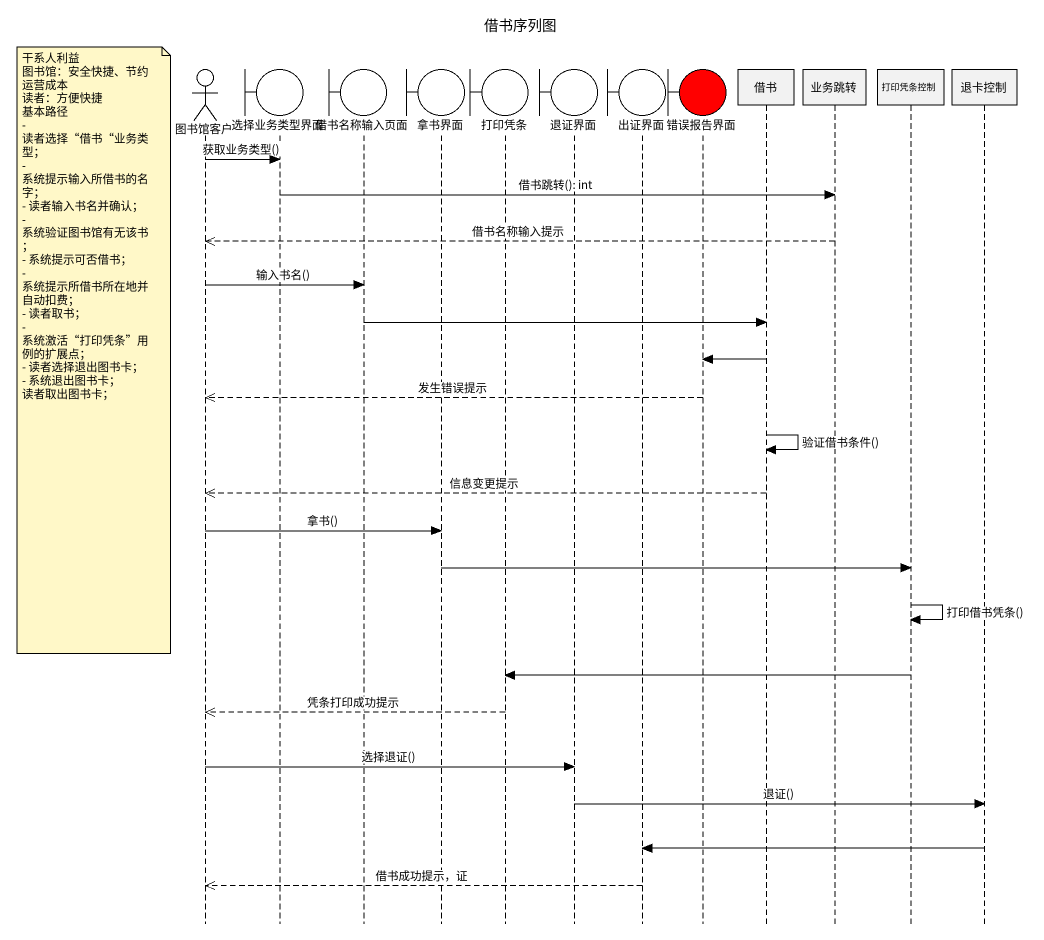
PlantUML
@startuml
title 借书序列图
hide footbox
actor 图书馆客户
boundary 选择业务类型界面
boundary 借书名称输入页面
boundary 拿书界面
boundary 打印凭条
boundary 退证界面
boundary 出证界面
boundary 错误报告界面 #FF0000
participant 借书
participant 业务跳转
participant 打印凭条控制
participant 退卡控制

图书馆客户 -> 选择业务类型界面 : 获取业务类型()
选择业务类型界面 -> 业务跳转 : 借书跳转(): int
业务跳转 -->> 图书馆客户 : 借书名称输入提示
图书馆客户 -> 借书名称输入页面 : 输入书名()
借书名称输入页面 -> 借书
note left of 图书馆客户
  干系人利益
  图书馆：安全快捷、节约运营成本
  读者：方便快捷
  基本路径
  - 读者选择“借书“业务类型；
  - 系统提示输入所借书的名字；
  - 读者输入书名并确认；
  - 系统验证图书馆有无该书；
  - 系统提示可否借书；
  - 系统提示所借书所在地并自动扣费；
  - 读者取书；
  - 系统激活“打印凭条”用例的扩展点；
  - 读者选择退出图书卡；
  - 系统退出图书卡；
  读者取出图书卡；
end note
借书 -> 错误报告界面
错误报告界面 -->> 图书馆客户 : 发生错误提示
借书 -> 借书 : 验证借书条件()
借书 -->> 图书馆客户 : 信息变更提示
图书馆客户 -> 拿书界面 : 拿书()
拿书界面 -> 打印凭条控制
打印凭条控制 -> 打印凭条控制 : 打印借书凭条()
打印凭条控制 -> 打印凭条
打印凭条 -->> 图书馆客户 : 凭条打印成功提示
图书馆客户 -> 退证界面 : 选择退证()
退证界面 -> 退卡控制 : 退证()
退卡控制 -> 出证界面
出证界面 -->> 图书馆客户 : 借书成功提示，证
@enduml
